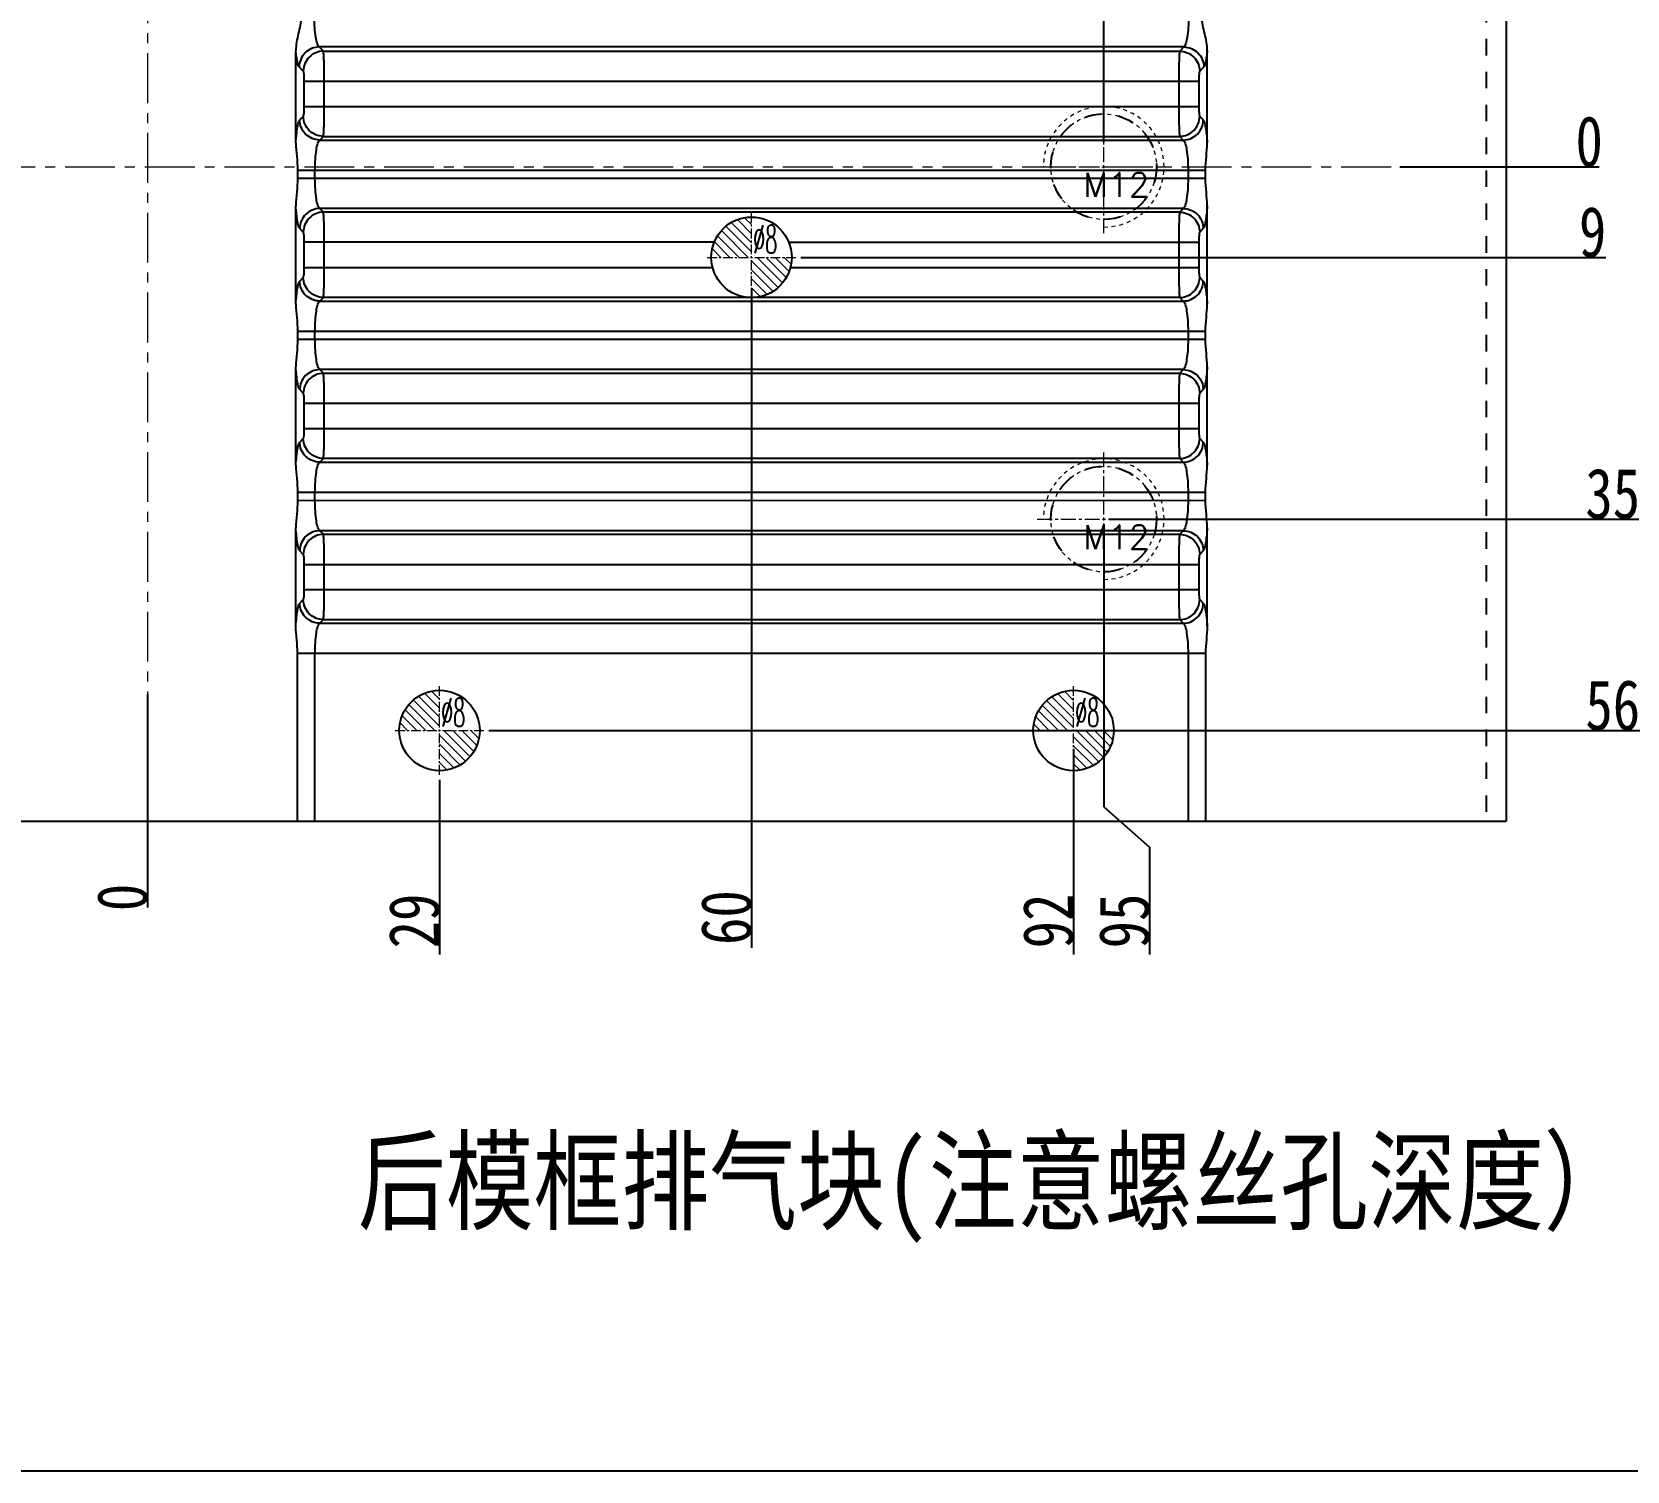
# Model space of a CAD drawing. Header units: millimetres. Extents: x 2673 to 5721, y -10743 to 3474.
# Drawn here: x 3714.7 to 3873.2, y -4053.2 to -3910.2 of the extents above; entities that cross this region are included whole.
import ezdxf

# ---------------------------------------------------------------- set-up
doc = ezdxf.new("R2010")
doc.units = ezdxf.units.MM
doc.header["$LTSCALE"] = 16.335
doc.header["$PDMODE"] = 3
doc.header["$PDSIZE"] = 0.3125
doc.linetypes.add('CENTER', pattern=[0.6, 0.375, -0.075, 0.075, -0.075])
doc.linetypes.add('HIDDEN', pattern=[0.2, 0.1, -0.1])
doc.layers.get('0').update_dxf_attribs({"linetype": 'CONTINUOUS'})
doc.layers.get('Defpoints').update_dxf_attribs({"linetype": 'CONTINUOUS'})
doc.layers.add('DEFAULT_2', color=8, linetype='HIDDEN')
for name, color, linetype, lineweight in [('dim', 82, 'CONTINUOUS', 9), ('epin', 13, 'CONTINUOUS', 9), ('screw', 33, 'CONTINUOUS', 13)]:
    doc.layers.add(name, color=color, linetype=linetype, lineweight=lineweight)
doc.styles.get("Standard").update_dxf_attribs({"font": 'txt', "width": 0.8})
doc.styles.add('TXT', font='txt.shx', dxfattribs={"bigfont": 'gbcbig.shx'})
doc.styles.add('TXT05', font='txt.shx', dxfattribs={"width": 0.5, "bigfont": 'gbcbig.shx'})
doc.dimstyles.new('ISO-25', dxfattribs={"dimtxt": 12, "dimasz": 8, "dimexe": 1.25, "dimexo": 0.625, "dimgap": 0, "dimtad": 1, "dimdsep": 46, "dimtxsty": 'Standard', "dimcen": 0, "dimclrd": 4, "dimclre": 4, "dimclrt": 6, "dimazin": 0, "dimtfac": 1, "dimtofl": 0, "dimtmove": 0, "dimatfit": 3, "dimfxl": 0, "dimarcsym": 0})

# ---------------------------------------------------------------- blocks, each defined once
blk = doc.blocks.new('epin_ejp_8')
at = {"layer": 'epin', "ltscale": 0.5}
h = blk.add_hatch(dxfattribs=at)
h.set_pattern_fill('_ANSI31', color=123, scale=0.2, angle=90, style=0)
h.set_pattern_definition([(135, (-3069.6252, 813.4417), (-0.4490128, -0.4490128), [])])
h.paths.add_polyline_path([(0, 4, 0.414214), (-4, 0), (0, 0)])
h.paths.add_polyline_path([(4, 0), (0, 0), (0, -4, 0.414214)])
at = {"layer": 'epin', "color": 1, "linetype": 'CENTER', "ltscale": 0.16}
for p, q in [((0, -4.4), (0, 4.4)), ((-4.4, 0), (4.4, 0))]:
    blk.add_line(p, q, dxfattribs=at)
at = {"layer": 'epin', "ltscale": 0.5}
blk.add_circle((0, 0), 4, dxfattribs=at)
at = {"layer": 'epin', "color": 6, "ltscale": 0.5, "style": 'TXT05', "width": 0.5}
blk.add_text('%%c8', height=2.8, dxfattribs=at).set_placement((0.16, 0.4))
blk = doc.blocks.new('screw_m12_g')
at = {"layer": 'screw', "color": 1, "linetype": 'CENTER', "ltscale": 0.24}
for p, q in [((0, -6.6), (0, 6.6)), ((-6.6, 0), (6.6, 0))]:
    blk.add_line(p, q, dxfattribs=at)
at = {"layer": 'screw', "color": 33, "linetype": 'HIDDEN', "ltscale": 0.24}
blk.add_circle((0, 0), 5.25, dxfattribs=at)
at = {"layer": 'screw', "color": 92, "linetype": 'HIDDEN', "ltscale": 0.24}
blk.add_arc((0, 0), 6, 270, 180, dxfattribs=at)
at = {"layer": 'screw', "color": 6, "style": 'TXT'}
blk.add_text('M12', height=2.4, dxfattribs=at).set_placement((-2.04, -3))
blk = doc.blocks.new('*D592')
at = {"layer": 'Defpoints', "color": 0}
for p in [(3726.22, -3923.6), (3850.15, -3923.6), (3868.46, -3923.6)]:
    blk.add_point(p, dxfattribs=at)
at = {"layer": 'dim', "color": 4, "lineweight": -2}
blk.add_line((3850.65, -3923.6), (3870.46, -3923.6), dxfattribs=at)
at = {"layer": 'dim', "color": 6, "insert": (3869.46, -3921.1), "char_height": 5, "attachment_point": 5}
blk.add_mtext('0', dxfattribs=at)
blk = doc.blocks.new('*D616')
at = {"layer": 'Defpoints', "color": 0}
for p in [(3726.22, -3923.6), (3790.62, -3932.6), (3868.46, -3932.6)]:
    blk.add_point(p, dxfattribs=at)
at = {"layer": 'dim', "color": 4, "lineweight": -2}
blk.add_line((3791.12, -3932.6), (3871.13, -3932.6), dxfattribs=at)
at = {"layer": 'dim', "color": 6, "insert": (3869.8, -3930.1), "char_height": 5, "attachment_point": 5}
blk.add_mtext('9', dxfattribs=at)
blk = doc.blocks.new('*D617')
at = {"layer": 'Defpoints', "color": 0}
for p in [(3726.22, -3923.6), (3821.22, -3958.6), (3868.46, -3958.6)]:
    blk.add_point(p, dxfattribs=at)
at = {"layer": 'dim', "color": 4, "lineweight": -2}
blk.add_line((3821.72, -3958.6), (3875.13, -3958.6), dxfattribs=at)
at = {"layer": 'dim', "color": 6, "insert": (3871.8, -3956.1), "char_height": 5, "attachment_point": 5}
blk.add_mtext('35', dxfattribs=at)
blk = doc.blocks.new('*D618')
at = {"layer": 'Defpoints', "color": 0}
for p in [(3726.22, -3923.6), (3759.62, -3979.6), (3868.46, -3979.6)]:
    blk.add_point(p, dxfattribs=at)
at = {"layer": 'dim', "color": 4, "lineweight": -2}
blk.add_line((3760.12, -3979.6), (3875.13, -3979.6), dxfattribs=at)
at = {"layer": 'dim', "color": 6, "insert": (3871.8, -3977.1), "char_height": 5, "attachment_point": 5}
blk.add_mtext('56', dxfattribs=at)
blk = doc.blocks.new('*D593')
at = {"layer": 'Defpoints', "color": 0}
for p in [(3726.22, -3923.6), (3726.22, -3975.5), (3726.22, -3995.18)]:
    blk.add_point(p, dxfattribs=at)
at = {"layer": 'dim', "color": 4, "lineweight": -2}
blk.add_line((3726.22, -3976), (3726.22, -3997.18), dxfattribs=at)
at = {"layer": 'dim', "color": 6, "insert": (3723.72, -3996.18), "char_height": 5, "attachment_point": 5, "rotation": 90}
blk.add_mtext('0', dxfattribs=at)
blk = doc.blocks.new('*D619')
at = {"layer": 'Defpoints', "color": 0}
for p in [(3726.22, -3923.6), (3755.22, -3984), (3755.22, -3995.18)]:
    blk.add_point(p, dxfattribs=at)
at = {"layer": 'dim', "color": 4, "lineweight": -2}
blk.add_line((3755.22, -3984.5), (3755.22, -4001.85), dxfattribs=at)
at = {"layer": 'dim', "color": 6, "insert": (3752.72, -3998.52), "char_height": 5, "attachment_point": 5, "rotation": 90}
blk.add_mtext('29', dxfattribs=at)
blk = doc.blocks.new('*D620')
at = {"layer": 'Defpoints', "color": 0}
for p in [(3726.22, -3923.6), (3786.22, -3935.26), (3786.22, -3995.18)]:
    blk.add_point(p, dxfattribs=at)
at = {"layer": 'dim', "color": 4, "lineweight": -2}
blk.add_line((3786.22, -3935.76), (3786.22, -4001.18), dxfattribs=at)
at = {"layer": 'dim', "color": 6, "insert": (3783.72, -3998.18), "char_height": 5, "attachment_point": 5, "rotation": 90}
blk.add_mtext('60', dxfattribs=at)
blk = doc.blocks.new('*D621')
at = {"layer": 'Defpoints', "color": 0}
for p in [(3726.22, -3923.6), (3818.22, -3980.92), (3818.22, -3995.18)]:
    blk.add_point(p, dxfattribs=at)
at = {"layer": 'dim', "color": 4, "lineweight": -2}
blk.add_line((3818.22, -3981.42), (3818.22, -4001.85), dxfattribs=at)
at = {"layer": 'dim', "color": 6, "insert": (3815.72, -3998.52), "char_height": 5, "attachment_point": 5, "rotation": 90}
blk.add_mtext('92', dxfattribs=at)
blk = doc.blocks.new('*D622')
at = {"layer": 'Defpoints', "color": 0}
for p in [(3726.22, -3923.6), (3821.22, -3958.6), (3825.77, -3995.18)]:
    blk.add_point(p, dxfattribs=at)
at = {"layer": 'dim', "color": 4, "lineweight": -2}
for p, q in [((3821.22, -3959.1), (3821.22, -3987.18)), ((3821.22, -3987.18), (3825.77, -3991.18)), ((3825.77, -3991.18), (3825.77, -4001.85))]:
    blk.add_line(p, q, dxfattribs=at)
at = {"layer": 'dim', "color": 6, "insert": (3823.27, -3998.52), "char_height": 5, "attachment_point": 5, "rotation": 90}
blk.add_mtext('95', dxfattribs=at)
blk = doc.blocks.new('*D594')
at = {"layer": 'Defpoints', "color": 0}
for p in [(3726.22, -3852.7), (3726.22, -3863.8), (3726.22, -3923.6)]:
    blk.add_point(p, dxfattribs=at)
at = {"layer": 'dim', "color": 4, "lineweight": -2}
blk.add_line((3726.22, -3863.3), (3726.22, -3850.7), dxfattribs=at)
at = {"layer": 'dim', "color": 6, "insert": (3723.72, -3851.7), "char_height": 5, "attachment_point": 5, "rotation": 90}
blk.add_mtext('0', dxfattribs=at)
blk = doc.blocks.new('*D623')
at = {"layer": 'Defpoints', "color": 0}
for p in [(3821.22, -3852.7), (3821.22, -3921.67), (3726.22, -3923.6)]:
    blk.add_point(p, dxfattribs=at)
at = {"layer": 'dim', "color": 4, "lineweight": -2}
blk.add_line((3821.22, -3921.17), (3821.22, -3846.03), dxfattribs=at)
at = {"layer": 'dim', "color": 6, "insert": (3818.72, -3849.37), "char_height": 5, "attachment_point": 5, "rotation": 90}
blk.add_mtext('95', dxfattribs=at)
blk = doc.blocks.new('*D595')
at = {"layer": 'Defpoints', "color": 0}
for p in [(3583.99, -3923.6), (3602.3, -3923.6), (3726.22, -3923.6)]:
    blk.add_point(p, dxfattribs=at)
at = {"layer": 'dim', "color": 4, "lineweight": -2}
blk.add_line((3601.8, -3923.6), (3581.99, -3923.6), dxfattribs=at)
at = {"layer": 'dim', "color": 6, "insert": (3582.99, -3921.1), "char_height": 5, "attachment_point": 5}
blk.add_mtext('0', dxfattribs=at)
blk = doc.blocks.new('*D596')
at = {"layer": 'Defpoints', "color": 0}
for p in [(3726.22, -3923.6), (3583.99, -3932.6), (3661.82, -3932.6)]:
    blk.add_point(p, dxfattribs=at)
at = {"layer": 'dim', "color": 4, "lineweight": -2}
blk.add_line((3661.32, -3932.6), (3581.32, -3932.6), dxfattribs=at)
at = {"layer": 'dim', "color": 6, "insert": (3582.65, -3930.1), "char_height": 5, "attachment_point": 5}
blk.add_mtext('9', dxfattribs=at)
blk = doc.blocks.new('*D597')
at = {"layer": 'Defpoints', "color": 0}
for p in [(3726.22, -3923.6), (3583.99, -3958.6), (3631.22, -3958.6)]:
    blk.add_point(p, dxfattribs=at)
at = {"layer": 'dim', "color": 4, "lineweight": -2}
blk.add_line((3630.72, -3958.6), (3577.32, -3958.6), dxfattribs=at)
at = {"layer": 'dim', "color": 6, "insert": (3580.65, -3956.1), "char_height": 5, "attachment_point": 5}
blk.add_mtext('35', dxfattribs=at)
blk = doc.blocks.new('*D598')
at = {"layer": 'Defpoints', "color": 0}
for p in [(3726.22, -3923.6), (3583.99, -3979.6), (3692.82, -3979.6)]:
    blk.add_point(p, dxfattribs=at)
at = {"layer": 'dim', "color": 4, "lineweight": -2}
blk.add_line((3692.32, -3979.6), (3577.32, -3979.6), dxfattribs=at)
at = {"layer": 'dim', "color": 6, "insert": (3580.65, -3977.1), "char_height": 5, "attachment_point": 5}
blk.add_mtext('56', dxfattribs=at)
blk = doc.blocks.new('*D599')
at = {"layer": 'Defpoints', "color": 0}
for p in [(3726.22, -3923.6), (3697.22, -3984), (3697.22, -3995.18)]:
    blk.add_point(p, dxfattribs=at)
at = {"layer": 'dim', "color": 4, "lineweight": -2}
blk.add_line((3697.22, -3984.5), (3697.22, -4001.85), dxfattribs=at)
at = {"layer": 'dim', "color": 6, "insert": (3694.72, -3998.52), "char_height": 5, "attachment_point": 5, "rotation": 90}
blk.add_mtext('29', dxfattribs=at)
blk = doc.blocks.new('*D600')
at = {"layer": 'Defpoints', "color": 0}
for p in [(3726.22, -3923.6), (3666.22, -3935.26), (3666.22, -3995.18)]:
    blk.add_point(p, dxfattribs=at)
at = {"layer": 'dim', "color": 4, "lineweight": -2}
blk.add_line((3666.22, -3935.76), (3666.22, -4001.18), dxfattribs=at)
at = {"layer": 'dim', "color": 6, "insert": (3663.72, -3998.18), "char_height": 5, "attachment_point": 5, "rotation": 90}
blk.add_mtext('60', dxfattribs=at)
blk = doc.blocks.new('*D601')
at = {"layer": 'Defpoints', "color": 0}
for p in [(3726.22, -3923.6), (3634.22, -3980.92), (3634.22, -3995.18)]:
    blk.add_point(p, dxfattribs=at)
at = {"layer": 'dim', "color": 4, "lineweight": -2}
blk.add_line((3634.22, -3981.42), (3634.22, -4001.85), dxfattribs=at)
at = {"layer": 'dim', "color": 6, "insert": (3631.72, -3998.52), "char_height": 5, "attachment_point": 5, "rotation": 90}
blk.add_mtext('92', dxfattribs=at)
blk = doc.blocks.new('*D602')
at = {"layer": 'Defpoints', "color": 0}
for p in [(3726.22, -3923.6), (3631.22, -3958.6), (3626.67, -3995.18)]:
    blk.add_point(p, dxfattribs=at)
at = {"layer": 'dim', "color": 4, "lineweight": -2}
for p, q in [((3631.22, -3959.1), (3631.22, -3987.18)), ((3631.22, -3987.18), (3626.67, -3991.18)), ((3626.67, -3991.18), (3626.67, -4001.85))]:
    blk.add_line(p, q, dxfattribs=at)
at = {"layer": 'dim', "color": 6, "insert": (3624.17, -3998.52), "char_height": 5, "attachment_point": 5, "rotation": 90}
blk.add_mtext('95', dxfattribs=at)
blk = doc.blocks.new('*D603')
at = {"layer": 'Defpoints', "color": 0}
for p in [(3631.22, -3852.7), (3631.22, -3921.67), (3726.22, -3923.6)]:
    blk.add_point(p, dxfattribs=at)
at = {"layer": 'dim', "color": 4, "lineweight": -2}
blk.add_line((3631.22, -3921.17), (3631.22, -3846.03), dxfattribs=at)
at = {"layer": 'dim', "color": 6, "insert": (3628.72, -3849.37), "char_height": 5, "attachment_point": 5, "rotation": 90}
blk.add_mtext('95', dxfattribs=at)

msp = doc.modelspace()

# ---------------------------------------------------------------- linework, layer by layer
at = {"color": 7, "linetype": 'Continuous'}
for p, q in [((3861.224, -3858.599), (3861.224, -3988.6)), ((3743.681, -3912.112), (3743.268, -3911.7)), ((3829.181, -3911.7), (3743.268, -3911.7)), ((3829.181, -3911.7), (3828.768, -3912.112)), ((3740.944, -3921.231), (3740.944, -3912.069)), ((3743.681, -3912.112), (3828.768, -3912.112)), ((3831.505, -3921.231), (3831.505, -3912.069)), ((3741.691, -3914.101), (3741.279, -3913.689)), ((3831.17, -3913.689), (3830.757, -3914.101)), ((3741.786, -3917.602), (3741.786, -3915.096)), ((3741.786, -3915.096), (3830.663, -3915.096)), ((3743.775, -3917.602), (3743.775, -3915.096)), ((3828.674, -3915.096), (3828.674, -3917.602)), ((3830.663, -3915.096), (3830.663, -3917.602)), ((3741.786, -3917.602), (3830.663, -3917.602)), ((3741.331, -3918.957), (3741.691, -3918.597)), ((3830.757, -3918.597), (3831.118, -3918.957)), ((3743.32, -3920.946), (3743.681, -3920.586)), ((3743.32, -3920.946), (3829.129, -3920.946)), ((3743.681, -3920.586), (3828.768, -3920.586)), ((3828.768, -3920.586), (3829.129, -3920.946)), ((3741.118, -3923.93), (3741.118, -3924.768)), ((3741.118, -3923.93), (3829.599, -3923.93)), ((3742.85, -3924.769), (3742.85, -3923.93)), ((3829.599, -3923.929), (3831.331, -3923.93)), ((3829.599, -3923.93), (3829.599, -3924.769)), ((3831.331, -3924.768), (3831.331, -3923.93)), ((3742.85, -3924.769), (3741.118, -3924.768)), ((3831.331, -3924.768), (3742.85, -3924.769)), ((3740.944, -3937.231), (3740.944, -3927.467)), ((3743.681, -3928.112), (3743.32, -3927.752)), ((3829.129, -3927.752), (3743.32, -3927.752)), ((3829.129, -3927.752), (3828.768, -3928.112)), ((3831.505, -3937.231), (3831.505, -3927.467)), ((3828.768, -3928.112), (3743.681, -3928.112)), ((3741.691, -3930.101), (3741.331, -3929.741)), ((3831.118, -3929.741), (3830.757, -3930.101)), ((3741.786, -3933.602), (3741.786, -3931.096)), ((3782.518, -3931.096), (3741.786, -3931.096)), ((3743.775, -3933.602), (3743.775, -3931.096)), ((3789.931, -3931.096), (3830.663, -3931.096)), ((3828.674, -3931.096), (3828.674, -3933.602)), ((3830.663, -3931.096), (3830.663, -3933.602)), ((3741.786, -3933.602), (3782.352, -3933.602)), ((3790.097, -3933.602), (3830.663, -3933.602)), ((3741.331, -3934.957), (3741.691, -3934.597)), ((3830.757, -3934.597), (3831.118, -3934.957)), ((3743.32, -3936.946), (3743.681, -3936.586)), ((3743.32, -3936.946), (3829.129, -3936.946)), ((3785.893, -3936.586), (3743.681, -3936.586)), ((3828.768, -3936.586), (3786.556, -3936.586)), ((3828.768, -3936.586), (3829.129, -3936.946)), ((3741.118, -3939.93), (3741.118, -3940.768)), ((3741.118, -3939.93), (3829.599, -3939.93)), ((3742.85, -3940.769), (3742.85, -3939.93)), ((3829.599, -3939.929), (3831.331, -3939.93)), ((3829.599, -3939.93), (3829.599, -3940.769)), ((3831.331, -3940.768), (3831.331, -3939.93)), ((3742.85, -3940.769), (3741.118, -3940.768)), ((3831.331, -3940.768), (3742.85, -3940.769)), ((3740.944, -3953.231), (3740.944, -3943.467)), ((3831.505, -3953.231), (3831.505, -3943.467)), ((3743.681, -3944.112), (3743.32, -3943.752)), ((3829.129, -3943.752), (3743.32, -3943.752)), ((3743.681, -3944.112), (3828.768, -3944.112)), ((3829.129, -3943.752), (3828.768, -3944.112)), ((3741.691, -3946.101), (3741.331, -3945.741)), ((3831.118, -3945.741), (3830.757, -3946.101)), ((3741.786, -3949.602), (3741.786, -3947.096)), ((3741.786, -3947.096), (3830.663, -3947.096)), ((3743.775, -3949.602), (3743.775, -3947.096)), ((3828.674, -3947.096), (3828.674, -3949.602)), ((3830.663, -3947.096), (3830.663, -3949.602)), ((3741.786, -3949.602), (3830.663, -3949.602)), ((3741.331, -3950.957), (3741.691, -3950.597)), ((3830.757, -3950.597), (3831.118, -3950.957)), ((3743.32, -3952.946), (3743.681, -3952.586)), ((3743.32, -3952.946), (3829.129, -3952.946)), ((3828.768, -3952.586), (3743.681, -3952.586)), ((3828.768, -3952.586), (3829.129, -3952.946)), ((3741.118, -3955.93), (3741.118, -3956.768)), ((3741.118, -3955.93), (3829.599, -3955.93)), ((3742.85, -3956.769), (3742.85, -3955.93)), ((3829.599, -3955.929), (3831.331, -3955.93)), ((3829.599, -3955.93), (3829.599, -3956.769)), ((3831.331, -3956.768), (3831.331, -3955.93)), ((3742.85, -3956.769), (3741.118, -3956.768)), ((3831.331, -3956.768), (3742.85, -3956.769)), ((3740.944, -3969.231), (3740.944, -3959.467)), ((3743.681, -3960.112), (3743.32, -3959.752)), ((3829.129, -3959.752), (3743.32, -3959.752)), ((3743.681, -3960.112), (3828.768, -3960.112)), ((3829.129, -3959.752), (3828.768, -3960.112)), ((3831.505, -3969.231), (3831.505, -3959.467)), ((3741.691, -3962.101), (3741.331, -3961.741)), ((3831.118, -3961.741), (3830.757, -3962.101)), ((3741.786, -3965.602), (3741.786, -3963.096)), ((3741.786, -3963.096), (3830.663, -3963.096)), ((3743.775, -3965.602), (3743.775, -3963.096)), ((3828.674, -3963.096), (3828.674, -3965.602)), ((3830.663, -3963.096), (3830.663, -3965.602)), ((3741.786, -3965.602), (3830.663, -3965.602)), ((3741.331, -3966.957), (3741.691, -3966.597)), ((3830.757, -3966.597), (3831.118, -3966.957)), ((3743.32, -3968.946), (3743.681, -3968.586)), ((3743.32, -3968.946), (3829.129, -3968.946)), ((3743.681, -3968.586), (3828.768, -3968.586)), ((3828.768, -3968.586), (3829.129, -3968.946)), ((3741.118, -3988.6), (3741.118, -3971.93)), ((3741.118, -3971.93), (3831.331, -3971.93)), ((3742.85, -3988.6), (3742.85, -3971.93)), ((3829.599, -3971.93), (3829.599, -3988.6)), ((3831.331, -3971.93), (3831.331, -3988.6)), ((3591.224, -3988.6), (3861.224, -3988.6))]:
    msp.add_line(p, q, dxfattribs=at)
msp.add_lwpolyline([(3551.607, -3818.102), (3993.072, -3818.102), (3993.072, -4053.159), (3551.607, -4053.159)], close=True)
for centre in [(3786.224, -3932.6), (3755.224, -3979.6), (3818.224, -3979.6)]:
    msp.add_circle(centre, 4, dxfattribs=at)
for points, knots in [([(3741.474, -3908.716), (3741.474, -3909.282), (3741.171, -3910.386), (3740.944, -3911.503), (3740.944, -3912.069)], [0, 0, 0, 0, 0.4999368, 1, 1, 1, 1]), ([(3743.268, -3911.7), (3743.227, -3911.675), (3743.154, -3911.573), (3743.026, -3911.252), (3742.908, -3910.645), (3742.817, -3909.751), (3742.797, -3909.077), (3742.797, -3908.716)], [0, 0, 0, 0, 0.0461852, 0.1180714, 0.339768, 0.6463973, 1, 1, 1, 1]), ([(3829.652, -3908.716), (3829.652, -3909.077), (3829.631, -3909.751), (3829.541, -3910.645), (3829.423, -3911.252), (3829.295, -3911.573), (3829.222, -3911.675), (3829.181, -3911.7)], [0, 0, 0, 0, 0.3535606, 0.660167, 0.8818903, 0.9538043, 1, 1, 1, 1]), ([(3831.505, -3912.069), (3831.505, -3911.503), (3831.278, -3910.386), (3830.975, -3909.282), (3830.975, -3908.716)], [0, 0, 0, 0, 0.5000767, 1, 1, 1, 1]), ([(3741.279, -3913.689), (3741.231, -3913.641), (3741.163, -3913.463), (3741.08, -3913.13), (3741.004, -3912.645), (3740.963, -3912.276), (3740.944, -3912.069)], [0, 0, 0, 0, 0.1206415, 0.3300033, 0.6260105, 1, 1, 1, 1]), ([(3743.775, -3915.096), (3743.775, -3914.737), (3743.77, -3914.068), (3743.755, -3913.274), (3743.735, -3912.742), (3743.721, -3912.452), (3743.703, -3912.251), (3743.692, -3912.147), (3743.681, -3912.112)], [0, 0, 0, 0, 0.3601188, 0.6723581, 0.7971407, 0.8952897, 0.963606, 1, 1, 1, 1]), ([(3828.768, -3912.112), (3828.757, -3912.147), (3828.746, -3912.252), (3828.728, -3912.452), (3828.714, -3912.742), (3828.694, -3913.275), (3828.678, -3914.068), (3828.674, -3914.738), (3828.674, -3915.096)], [0, 0, 0, 0, 0.0364009, 0.1047734, 0.2030259, 0.3278918, 0.6400375, 1, 1, 1, 1]), ([(3828.768, -3912.112), (3829.274, -3912.118), (3830.321, -3912.548), (3830.752, -3913.595), (3830.757, -3914.101)], [0, 0, 0, 0, 0.5, 1, 1, 1, 1]), ([(3831.505, -3912.069), (3831.485, -3912.275), (3831.444, -3912.645), (3831.369, -3913.129), (3831.286, -3913.463), (3831.217, -3913.641), (3831.17, -3913.689)], [0, 0, 0, 0, 0.3739877, 0.6699825, 0.8793445, 1, 1, 1, 1]), ([(3741.786, -3915.096), (3741.786, -3914.976), (3741.781, -3914.754), (3741.766, -3914.452), (3741.734, -3914.247), (3741.717, -3914.127), (3741.691, -3914.101)], [0, 0, 0, 0, 0.3580214, 0.6684533, 0.8909951, 1, 1, 1, 1]), ([(3830.757, -3914.101), (3830.732, -3914.127), (3830.715, -3914.247), (3830.683, -3914.452), (3830.668, -3914.754), (3830.663, -3914.976), (3830.663, -3915.096)], [0, 0, 0, 0, 0.1090677, 0.3317951, 0.6421345, 1, 1, 1, 1]), ([(3741.691, -3918.597), (3741.717, -3918.571), (3741.734, -3918.451), (3741.766, -3918.246), (3741.781, -3917.945), (3741.786, -3917.722), (3741.786, -3917.602)], [0, 0, 0, 0, 0.1090744, 0.3317907, 0.6421191, 1, 1, 1, 1]), ([(3743.681, -3920.586), (3743.692, -3920.552), (3743.703, -3920.447), (3743.721, -3920.246), (3743.735, -3919.956), (3743.755, -3919.424), (3743.77, -3918.63), (3743.775, -3917.961), (3743.775, -3917.602)], [0, 0, 0, 0, 0.0364027, 0.10478, 0.2030304, 0.3278874, 0.6400221, 1, 1, 1, 1]), ([(3828.674, -3917.602), (3828.674, -3917.961), (3828.678, -3918.63), (3828.694, -3919.424), (3828.714, -3919.956), (3828.728, -3920.246), (3828.746, -3920.447), (3828.757, -3920.552), (3828.768, -3920.586)], [0, 0, 0, 0, 0.3601035, 0.6723621, 0.7971495, 0.8952974, 0.9636092, 1, 1, 1, 1]), ([(3830.663, -3917.602), (3830.663, -3917.722), (3830.668, -3917.945), (3830.683, -3918.246), (3830.715, -3918.451), (3830.732, -3918.571), (3830.757, -3918.597)], [0, 0, 0, 0, 0.358006, 0.6684572, 0.8910027, 1, 1, 1, 1]), ([(3740.944, -3921.231), (3740.963, -3920.941), (3741.007, -3920.422), (3741.091, -3919.737), (3741.19, -3919.273), (3741.269, -3919.02), (3741.331, -3918.957)], [0, 0, 0, 0, 0.3756474, 0.6752913, 0.8854541, 1, 1, 1, 1]), ([(3831.118, -3918.957), (3831.18, -3919.02), (3831.259, -3919.273), (3831.358, -3919.737), (3831.442, -3920.422), (3831.486, -3920.942), (3831.505, -3921.232)], [0, 0, 0, 0, 0.1145056, 0.3246182, 0.6242482, 1, 1, 1, 1]), ([(3742.85, -3923.93), (3742.85, -3923.569), (3742.87, -3922.895), (3742.961, -3922.001), (3743.078, -3921.393), (3743.206, -3921.073), (3743.28, -3920.97), (3743.32, -3920.946)], [0, 0, 0, 0, 0.3535606, 0.660167, 0.8818903, 0.9538043, 1, 1, 1, 1]), ([(3829.129, -3920.946), (3829.169, -3920.97), (3829.243, -3921.073), (3829.371, -3921.393), (3829.488, -3922.001), (3829.579, -3922.894), (3829.599, -3923.569), (3829.599, -3923.93)], [0, 0, 0, 0, 0.0461852, 0.1180714, 0.339768, 0.6463973, 1, 1, 1, 1]), ([(3743.32, -3927.752), (3743.28, -3927.728), (3743.206, -3927.625), (3743.078, -3927.305), (3742.961, -3926.698), (3742.87, -3925.804), (3742.85, -3925.129), (3742.85, -3924.769)], [0, 0, 0, 0, 0.0461852, 0.1180714, 0.339768, 0.6463973, 1, 1, 1, 1]), ([(3829.599, -3924.769), (3829.599, -3925.129), (3829.579, -3925.804), (3829.488, -3926.698), (3829.371, -3927.305), (3829.243, -3927.625), (3829.169, -3927.728), (3829.129, -3927.752)], [0, 0, 0, 0, 0.3535606, 0.660167, 0.8818903, 0.9538043, 1, 1, 1, 1]), ([(3741.331, -3929.741), (3741.269, -3929.678), (3741.19, -3929.425), (3741.091, -3928.961), (3741.007, -3928.276), (3740.963, -3927.757), (3740.944, -3927.467)], [0, 0, 0, 0, 0.1145056, 0.3246182, 0.6242482, 1, 1, 1, 1]), ([(3831.505, -3927.467), (3831.486, -3927.757), (3831.442, -3928.277), (3831.358, -3928.961), (3831.259, -3929.425), (3831.18, -3929.678), (3831.118, -3929.741)], [0, 0, 0, 0, 0.3756474, 0.6752913, 0.8854541, 1, 1, 1, 1]), ([(3743.775, -3931.096), (3743.775, -3930.737), (3743.77, -3930.068), (3743.755, -3929.274), (3743.735, -3928.742), (3743.721, -3928.452), (3743.703, -3928.251), (3743.692, -3928.147), (3743.681, -3928.112)], [0, 0, 0, 0, 0.3601035, 0.6723621, 0.7971495, 0.8952974, 0.9636092, 1, 1, 1, 1]), ([(3828.768, -3928.112), (3828.757, -3928.147), (3828.746, -3928.252), (3828.728, -3928.452), (3828.714, -3928.742), (3828.694, -3929.275), (3828.678, -3930.068), (3828.674, -3930.737), (3828.674, -3931.096)], [0, 0, 0, 0, 0.0364027, 0.10478, 0.2030304, 0.3278874, 0.6400221, 1, 1, 1, 1]), ([(3741.786, -3931.096), (3741.786, -3930.976), (3741.781, -3930.754), (3741.766, -3930.452), (3741.734, -3930.247), (3741.717, -3930.127), (3741.691, -3930.101)], [0, 0, 0, 0, 0.358006, 0.6684572, 0.8910027, 1, 1, 1, 1]), ([(3830.757, -3930.101), (3830.732, -3930.127), (3830.715, -3930.247), (3830.683, -3930.452), (3830.668, -3930.754), (3830.663, -3930.976), (3830.663, -3931.096)], [0, 0, 0, 0, 0.1090744, 0.3317907, 0.6421191, 1, 1, 1, 1]), ([(3741.691, -3934.597), (3741.717, -3934.571), (3741.734, -3934.451), (3741.766, -3934.246), (3741.781, -3933.945), (3741.786, -3933.722), (3741.786, -3933.602)], [0, 0, 0, 0, 0.1090744, 0.3317907, 0.6421191, 1, 1, 1, 1]), ([(3743.681, -3936.586), (3743.692, -3936.552), (3743.703, -3936.447), (3743.721, -3936.246), (3743.735, -3935.956), (3743.755, -3935.424), (3743.77, -3934.63), (3743.775, -3933.961), (3743.775, -3933.602)], [0, 0, 0, 0, 0.0364027, 0.10478, 0.2030304, 0.3278874, 0.6400221, 1, 1, 1, 1]), ([(3828.674, -3933.602), (3828.674, -3933.961), (3828.678, -3934.63), (3828.694, -3935.424), (3828.714, -3935.956), (3828.728, -3936.246), (3828.746, -3936.447), (3828.757, -3936.552), (3828.768, -3936.586)], [0, 0, 0, 0, 0.3601035, 0.6723621, 0.7971495, 0.8952974, 0.9636092, 1, 1, 1, 1]), ([(3830.663, -3933.602), (3830.663, -3933.722), (3830.668, -3933.945), (3830.683, -3934.246), (3830.715, -3934.451), (3830.732, -3934.571), (3830.757, -3934.597)], [0, 0, 0, 0, 0.358006, 0.6684572, 0.8910027, 1, 1, 1, 1]), ([(3740.944, -3937.231), (3740.963, -3936.941), (3741.007, -3936.422), (3741.091, -3935.737), (3741.19, -3935.273), (3741.269, -3935.02), (3741.331, -3934.957)], [0, 0, 0, 0, 0.3756474, 0.6752913, 0.8854541, 1, 1, 1, 1]), ([(3831.118, -3934.957), (3831.18, -3935.02), (3831.259, -3935.273), (3831.358, -3935.737), (3831.442, -3936.422), (3831.486, -3936.942), (3831.505, -3937.232)], [0, 0, 0, 0, 0.1145056, 0.3246182, 0.6242482, 1, 1, 1, 1]), ([(3742.85, -3939.93), (3742.85, -3939.569), (3742.87, -3938.895), (3742.961, -3938.001), (3743.078, -3937.393), (3743.206, -3937.073), (3743.28, -3936.97), (3743.32, -3936.946)], [0, 0, 0, 0, 0.3535606, 0.660167, 0.8818903, 0.9538043, 1, 1, 1, 1]), ([(3829.129, -3936.946), (3829.169, -3936.97), (3829.243, -3937.073), (3829.371, -3937.393), (3829.488, -3938.001), (3829.579, -3938.894), (3829.599, -3939.569), (3829.599, -3939.93)], [0, 0, 0, 0, 0.0461852, 0.1180714, 0.339768, 0.6463973, 1, 1, 1, 1]), ([(3743.32, -3943.752), (3743.28, -3943.728), (3743.206, -3943.625), (3743.078, -3943.305), (3742.961, -3942.698), (3742.87, -3941.804), (3742.85, -3941.129), (3742.85, -3940.769)], [0, 0, 0, 0, 0.0461852, 0.1180714, 0.339768, 0.6463973, 1, 1, 1, 1]), ([(3829.599, -3940.769), (3829.599, -3941.129), (3829.579, -3941.804), (3829.488, -3942.698), (3829.371, -3943.305), (3829.243, -3943.625), (3829.169, -3943.728), (3829.129, -3943.752)], [0, 0, 0, 0, 0.3535606, 0.660167, 0.8818903, 0.9538043, 1, 1, 1, 1]), ([(3741.331, -3945.741), (3741.269, -3945.678), (3741.19, -3945.425), (3741.091, -3944.961), (3741.007, -3944.276), (3740.963, -3943.757), (3740.944, -3943.467)], [0, 0, 0, 0, 0.1145056, 0.3246182, 0.6242482, 1, 1, 1, 1]), ([(3831.505, -3943.467), (3831.486, -3943.757), (3831.442, -3944.277), (3831.358, -3944.961), (3831.259, -3945.425), (3831.18, -3945.678), (3831.118, -3945.741)], [0, 0, 0, 0, 0.3756474, 0.6752913, 0.8854541, 1, 1, 1, 1]), ([(3743.775, -3947.096), (3743.775, -3946.737), (3743.77, -3946.068), (3743.755, -3945.274), (3743.735, -3944.742), (3743.721, -3944.452), (3743.703, -3944.251), (3743.692, -3944.147), (3743.681, -3944.112)], [0, 0, 0, 0, 0.3601188, 0.6723581, 0.7971407, 0.8952897, 0.963606, 1, 1, 1, 1]), ([(3828.768, -3944.112), (3828.757, -3944.147), (3828.746, -3944.252), (3828.728, -3944.452), (3828.714, -3944.742), (3828.694, -3945.275), (3828.678, -3946.068), (3828.674, -3946.738), (3828.674, -3947.096)], [0, 0, 0, 0, 0.0364009, 0.1047734, 0.2030259, 0.3278918, 0.6400375, 1, 1, 1, 1]), ([(3828.768, -3944.112), (3829.274, -3944.118), (3830.321, -3944.548), (3830.752, -3945.595), (3830.757, -3946.101)], [0, 0, 0, 0, 0.5, 1, 1, 1, 1]), ([(3741.786, -3947.096), (3741.786, -3946.976), (3741.781, -3946.754), (3741.766, -3946.452), (3741.734, -3946.247), (3741.717, -3946.127), (3741.691, -3946.101)], [0, 0, 0, 0, 0.3580214, 0.6684533, 0.8909951, 1, 1, 1, 1]), ([(3830.757, -3946.101), (3830.732, -3946.127), (3830.715, -3946.247), (3830.683, -3946.452), (3830.668, -3946.754), (3830.663, -3946.976), (3830.663, -3947.096)], [0, 0, 0, 0, 0.1090677, 0.3317951, 0.6421345, 1, 1, 1, 1]), ([(3741.691, -3950.597), (3741.717, -3950.571), (3741.734, -3950.451), (3741.766, -3950.246), (3741.781, -3949.945), (3741.786, -3949.722), (3741.786, -3949.602)], [0, 0, 0, 0, 0.1090677, 0.3317951, 0.6421345, 1, 1, 1, 1]), ([(3743.681, -3952.586), (3743.692, -3952.552), (3743.703, -3952.447), (3743.721, -3952.246), (3743.735, -3951.956), (3743.755, -3951.424), (3743.77, -3950.63), (3743.775, -3949.961), (3743.775, -3949.602)], [0, 0, 0, 0, 0.0364009, 0.1047734, 0.2030259, 0.3278918, 0.6400375, 1, 1, 1, 1]), ([(3828.674, -3949.602), (3828.674, -3949.961), (3828.678, -3950.63), (3828.694, -3951.424), (3828.714, -3951.956), (3828.728, -3952.246), (3828.746, -3952.447), (3828.757, -3952.552), (3828.768, -3952.586)], [0, 0, 0, 0, 0.3601188, 0.6723581, 0.7971407, 0.8952897, 0.963606, 1, 1, 1, 1]), ([(3830.663, -3949.602), (3830.663, -3949.722), (3830.668, -3949.945), (3830.683, -3950.246), (3830.715, -3950.451), (3830.732, -3950.571), (3830.757, -3950.597)], [0, 0, 0, 0, 0.3580214, 0.6684533, 0.8909951, 1, 1, 1, 1]), ([(3740.944, -3953.231), (3740.963, -3952.941), (3741.007, -3952.422), (3741.091, -3951.737), (3741.19, -3951.273), (3741.269, -3951.02), (3741.331, -3950.957)], [0, 0, 0, 0, 0.3756474, 0.6752913, 0.8854541, 1, 1, 1, 1]), ([(3743.681, -3952.586), (3743.174, -3952.58), (3742.128, -3952.15), (3741.697, -3951.103), (3741.691, -3950.597)], [0, 0, 0, 0, 0.5, 1, 1, 1, 1]), ([(3831.118, -3950.957), (3831.18, -3951.02), (3831.259, -3951.273), (3831.358, -3951.737), (3831.442, -3952.422), (3831.486, -3952.942), (3831.505, -3953.232)], [0, 0, 0, 0, 0.1145056, 0.3246182, 0.6242482, 1, 1, 1, 1]), ([(3742.85, -3955.93), (3742.85, -3955.569), (3742.87, -3954.895), (3742.961, -3954.001), (3743.078, -3953.393), (3743.206, -3953.073), (3743.28, -3952.97), (3743.32, -3952.946)], [0, 0, 0, 0, 0.3535606, 0.660167, 0.8818903, 0.9538043, 1, 1, 1, 1]), ([(3829.129, -3952.946), (3829.169, -3952.97), (3829.243, -3953.073), (3829.371, -3953.393), (3829.488, -3954.001), (3829.579, -3954.894), (3829.599, -3955.569), (3829.599, -3955.93)], [0, 0, 0, 0, 0.0461852, 0.1180714, 0.339768, 0.6463973, 1, 1, 1, 1]), ([(3743.32, -3959.752), (3743.28, -3959.728), (3743.206, -3959.625), (3743.078, -3959.305), (3742.961, -3958.698), (3742.87, -3957.804), (3742.85, -3957.129), (3742.85, -3956.769)], [0, 0, 0, 0, 0.0461852, 0.1180714, 0.339768, 0.6463973, 1, 1, 1, 1]), ([(3829.599, -3956.769), (3829.599, -3957.129), (3829.579, -3957.804), (3829.488, -3958.698), (3829.371, -3959.305), (3829.243, -3959.625), (3829.169, -3959.728), (3829.129, -3959.752)], [0, 0, 0, 0, 0.3535606, 0.660167, 0.8818903, 0.9538043, 1, 1, 1, 1]), ([(3741.331, -3961.741), (3741.269, -3961.678), (3741.19, -3961.425), (3741.091, -3960.961), (3741.007, -3960.276), (3740.963, -3959.757), (3740.944, -3959.467)], [0, 0, 0, 0, 0.1145056, 0.3246182, 0.6242482, 1, 1, 1, 1]), ([(3743.775, -3963.096), (3743.775, -3962.737), (3743.77, -3962.068), (3743.755, -3961.274), (3743.735, -3960.742), (3743.721, -3960.452), (3743.703, -3960.251), (3743.692, -3960.147), (3743.681, -3960.112)], [0, 0, 0, 0, 0.3601188, 0.6723581, 0.7971407, 0.8952897, 0.963606, 1, 1, 1, 1]), ([(3828.768, -3960.112), (3828.757, -3960.147), (3828.746, -3960.252), (3828.728, -3960.452), (3828.714, -3960.742), (3828.694, -3961.275), (3828.678, -3962.068), (3828.674, -3962.738), (3828.674, -3963.096)], [0, 0, 0, 0, 0.0364009, 0.1047734, 0.2030259, 0.3278918, 0.6400375, 1, 1, 1, 1]), ([(3828.768, -3960.112), (3829.274, -3960.118), (3830.321, -3960.548), (3830.752, -3961.595), (3830.757, -3962.101)], [0, 0, 0, 0, 0.5, 1, 1, 1, 1]), ([(3831.505, -3959.467), (3831.486, -3959.757), (3831.442, -3960.277), (3831.358, -3960.961), (3831.259, -3961.425), (3831.18, -3961.678), (3831.118, -3961.741)], [0, 0, 0, 0, 0.3756474, 0.6752913, 0.8854541, 1, 1, 1, 1]), ([(3741.786, -3963.096), (3741.786, -3962.976), (3741.781, -3962.754), (3741.766, -3962.452), (3741.734, -3962.247), (3741.717, -3962.127), (3741.691, -3962.101)], [0, 0, 0, 0, 0.3580214, 0.6684533, 0.8909951, 1, 1, 1, 1]), ([(3830.757, -3962.101), (3830.732, -3962.127), (3830.715, -3962.247), (3830.683, -3962.452), (3830.668, -3962.754), (3830.663, -3962.976), (3830.663, -3963.096)], [0, 0, 0, 0, 0.1090677, 0.3317951, 0.6421345, 1, 1, 1, 1]), ([(3741.691, -3966.597), (3741.717, -3966.571), (3741.734, -3966.451), (3741.766, -3966.246), (3741.781, -3965.945), (3741.786, -3965.722), (3741.786, -3965.602)], [0, 0, 0, 0, 0.1090744, 0.3317907, 0.6421191, 1, 1, 1, 1]), ([(3743.681, -3968.586), (3743.692, -3968.552), (3743.703, -3968.447), (3743.721, -3968.246), (3743.735, -3967.956), (3743.755, -3967.424), (3743.77, -3966.63), (3743.775, -3965.961), (3743.775, -3965.602)], [0, 0, 0, 0, 0.0364027, 0.10478, 0.2030304, 0.3278874, 0.6400221, 1, 1, 1, 1]), ([(3828.674, -3965.602), (3828.674, -3965.961), (3828.678, -3966.63), (3828.694, -3967.424), (3828.714, -3967.956), (3828.728, -3968.246), (3828.746, -3968.447), (3828.757, -3968.552), (3828.768, -3968.586)], [0, 0, 0, 0, 0.3601035, 0.6723621, 0.7971495, 0.8952974, 0.9636092, 1, 1, 1, 1]), ([(3830.663, -3965.602), (3830.663, -3965.722), (3830.668, -3965.945), (3830.683, -3966.246), (3830.715, -3966.451), (3830.732, -3966.571), (3830.757, -3966.597)], [0, 0, 0, 0, 0.358006, 0.6684572, 0.8910027, 1, 1, 1, 1]), ([(3740.944, -3969.231), (3740.963, -3968.941), (3741.007, -3968.422), (3741.091, -3967.737), (3741.19, -3967.273), (3741.269, -3967.02), (3741.331, -3966.957)], [0, 0, 0, 0, 0.3756334, 0.6752844, 0.885451, 1, 1, 1, 1]), ([(3831.118, -3966.957), (3831.18, -3967.02), (3831.259, -3967.273), (3831.358, -3967.737), (3831.442, -3968.422), (3831.486, -3968.941), (3831.505, -3969.231)], [0, 0, 0, 0, 0.1145215, 0.3246557, 0.6243166, 1, 1, 1, 1]), ([(3742.85, -3971.93), (3742.85, -3971.569), (3742.87, -3970.895), (3742.961, -3970.001), (3743.078, -3969.393), (3743.206, -3969.073), (3743.28, -3968.97), (3743.32, -3968.946)], [0, 0, 0, 0, 0.3535604, 0.6601668, 0.8818903, 0.9538043, 1, 1, 1, 1]), ([(3829.129, -3968.946), (3829.169, -3968.97), (3829.243, -3969.073), (3829.371, -3969.393), (3829.488, -3970.001), (3829.579, -3970.894), (3829.599, -3971.569), (3829.599, -3971.93)], [0, 0, 0, 0, 0.0461852, 0.1180715, 0.3397682, 0.6463979, 1, 1, 1, 1])]:
    msp.add_open_spline(points, degree=3, knots=knots, dxfattribs=at)
for points in [[(3743.268, -3911.7), (3742.762, -3911.705), (3741.715, -3912.136), (3741.284, -3913.183), (3741.279, -3913.689)], [(3829.181, -3911.7), (3829.687, -3911.705), (3830.734, -3912.136), (3831.165, -3913.183), (3831.17, -3913.689)], [(3743.681, -3912.112), (3743.174, -3912.118), (3742.128, -3912.548), (3741.697, -3913.595), (3741.691, -3914.101)], [(3743.32, -3920.946), (3742.814, -3920.941), (3741.767, -3920.51), (3741.337, -3919.463), (3741.331, -3918.957)], [(3743.681, -3920.586), (3743.174, -3920.58), (3742.128, -3920.15), (3741.697, -3919.103), (3741.691, -3918.597)], [(3828.768, -3920.586), (3829.274, -3920.58), (3830.321, -3920.15), (3830.752, -3919.103), (3830.757, -3918.597)], [(3829.129, -3920.946), (3829.635, -3920.941), (3830.681, -3920.51), (3831.112, -3919.463), (3831.118, -3918.957)], [(3740.944, -3921.231), (3740.944, -3922.132), (3741.118, -3923.028), (3741.118, -3923.93)], [(3831.331, -3923.93), (3831.331, -3923.028), (3831.505, -3922.132), (3831.505, -3921.231)], [(3741.118, -3924.768), (3741.118, -3925.67), (3740.944, -3926.566), (3740.944, -3927.467)], [(3831.505, -3927.467), (3831.505, -3926.566), (3831.331, -3925.67), (3831.331, -3924.768)], [(3743.32, -3927.752), (3742.814, -3927.758), (3741.767, -3928.188), (3741.337, -3929.235), (3741.331, -3929.741)], [(3829.129, -3927.752), (3829.635, -3927.758), (3830.681, -3928.188), (3831.112, -3929.235), (3831.118, -3929.741)], [(3743.681, -3928.112), (3743.174, -3928.118), (3742.128, -3928.548), (3741.697, -3929.595), (3741.691, -3930.101)], [(3828.768, -3928.112), (3829.274, -3928.118), (3830.321, -3928.548), (3830.752, -3929.595), (3830.757, -3930.101)], [(3743.32, -3936.946), (3742.814, -3936.941), (3741.767, -3936.51), (3741.337, -3935.463), (3741.331, -3934.957)], [(3743.681, -3936.586), (3743.174, -3936.58), (3742.128, -3936.15), (3741.697, -3935.103), (3741.691, -3934.597)], [(3828.768, -3936.586), (3829.274, -3936.58), (3830.321, -3936.15), (3830.752, -3935.103), (3830.757, -3934.597)], [(3829.129, -3936.946), (3829.635, -3936.941), (3830.681, -3936.51), (3831.112, -3935.463), (3831.118, -3934.957)], [(3740.944, -3937.231), (3740.944, -3938.132), (3741.118, -3939.028), (3741.118, -3939.93)], [(3831.331, -3939.93), (3831.331, -3939.028), (3831.505, -3938.132), (3831.505, -3937.231)], [(3741.118, -3940.768), (3741.118, -3941.67), (3740.944, -3942.566), (3740.944, -3943.467)], [(3831.505, -3943.467), (3831.505, -3942.566), (3831.331, -3941.67), (3831.331, -3940.768)], [(3743.32, -3943.752), (3742.814, -3943.758), (3741.767, -3944.188), (3741.337, -3945.235), (3741.331, -3945.741)], [(3743.681, -3944.112), (3743.174, -3944.118), (3742.128, -3944.548), (3741.697, -3945.595), (3741.691, -3946.101)], [(3829.129, -3943.752), (3829.635, -3943.758), (3830.681, -3944.188), (3831.112, -3945.235), (3831.118, -3945.741)], [(3743.32, -3952.946), (3742.814, -3952.941), (3741.767, -3952.51), (3741.337, -3951.463), (3741.331, -3950.957)], [(3828.768, -3952.586), (3829.274, -3952.58), (3830.321, -3952.15), (3830.752, -3951.103), (3830.757, -3950.597)], [(3829.129, -3952.946), (3829.635, -3952.941), (3830.681, -3952.51), (3831.112, -3951.463), (3831.118, -3950.957)], [(3740.944, -3953.231), (3740.944, -3954.132), (3741.118, -3955.028), (3741.118, -3955.93)], [(3831.331, -3955.93), (3831.331, -3955.028), (3831.505, -3954.132), (3831.505, -3953.231)], [(3741.118, -3956.768), (3741.118, -3957.67), (3740.944, -3958.566), (3740.944, -3959.467)], [(3831.505, -3959.467), (3831.505, -3958.566), (3831.331, -3957.67), (3831.331, -3956.768)], [(3743.32, -3959.752), (3742.814, -3959.758), (3741.767, -3960.188), (3741.337, -3961.235), (3741.331, -3961.741)], [(3743.681, -3960.112), (3743.174, -3960.118), (3742.128, -3960.548), (3741.697, -3961.595), (3741.691, -3962.101)], [(3829.129, -3959.752), (3829.635, -3959.758), (3830.681, -3960.188), (3831.112, -3961.235), (3831.118, -3961.741)], [(3743.32, -3968.946), (3742.814, -3968.941), (3741.767, -3968.51), (3741.337, -3967.463), (3741.331, -3966.957)], [(3743.681, -3968.586), (3743.174, -3968.58), (3742.128, -3968.15), (3741.697, -3967.103), (3741.691, -3966.597)], [(3828.768, -3968.586), (3829.274, -3968.58), (3830.321, -3968.15), (3830.752, -3967.103), (3830.757, -3966.597)], [(3829.129, -3968.946), (3829.635, -3968.941), (3830.681, -3968.51), (3831.112, -3967.463), (3831.118, -3966.957)], [(3741.118, -3971.93), (3741.118, -3971.028), (3740.944, -3970.132), (3740.944, -3969.231)], [(3831.505, -3969.231), (3831.505, -3970.132), (3831.331, -3971.028), (3831.331, -3971.93)]]:
    msp.add_open_spline(points, degree=3, dxfattribs=at)
at = {"layer": 'DEFAULT_2', "color": 8, "linetype": 'HIDDEN'}
msp.add_line((3859.224, -3901.1), (3859.224, -3988.6), dxfattribs=at)
for centre in [(3821.224, -3923.599), (3821.224, -3958.599)]:
    msp.add_circle(centre, 5.25, dxfattribs=at)
at = {"layer": 'epin', "color": 1, "linetype": 'CENTER', "ltscale": 0.808578}
for p, q in [((3726.224, -3988.6), (3726.224, -3858.599)), ((3591.224, -3923.599), (3861.224, -3923.599))]:
    msp.add_line(p, q, dxfattribs=at)

# ---------------------------------------------------------------- block references
at = {"layer": 'epin'}
for p in [(3786.224, -3932.6), (3755.224, -3979.6), (3818.224, -3979.6)]:
    msp.add_blockref('epin_ejp_8', p, dxfattribs=at)
at = {"layer": 'screw'}
for p in [(3821.224, -3923.599), (3821.224, -3958.599)]:
    msp.add_blockref('screw_m12_g', p, dxfattribs=at)

# ---------------------------------------------------------------- texts
at = {"insert": (3747.112, -4020.359), "char_height": 8, "width": 148.71675, "attachment_point": 1}
msp.add_mtext('{\\fSimSun|b0|i0|c134|p2;后模框排气块(注意螺丝孔深度）}', dxfattribs=at)

# ---------------------------------------------------------------- dimensions: what is measured, and where the dimension line sits
at = {"layer": 'dim'}
for feature_location, offset, dtype, origin, picture, middle in [((3631.224, -3921.673), (0, 68.972), 1, (3726.224, -3923.599), '*D603', (3628.724, -3849.367)), ((3821.224, -3921.673), (0, 68.972), 1, (3726.224, -3923.599), '*D623', (3818.724, -3849.367)), ((3726.224434931, -3863.797577595), (0, 11.096963874), 1, (3726.224434931, -3923.599163823), '*D594', (3723.724434931, -3851.700613721)), ((3602.302121685, -3923.599163823), (-18.316738365, 0), 0, (3726.224434931, -3923.599163823), '*D595', (3582.98538332, -3921.099163823)), ((3850.146748176, -3923.599163823), (18.316738365, 0), 0, (3726.224434931, -3923.599163823), '*D592', (3869.463486541, -3921.099163823)), ((3631.224, -3958.599), (-47.239, 0), 0, (3726.224, -3923.599), '*D597', (3580.652, -3956.099)), ((3692.824, -3979.6), (-108.839, 0), 0, (3726.224, -3923.599), '*D598', (3580.652, -3977.1)), ((3661.824, -3932.6), (-77.839, 0), 0, (3726.224, -3923.599), '*D596', (3582.652, -3930.1)), ((3631.224, -3958.599), (-4.55, -36.585), 1, (3726.224, -3923.599), '*D602', (3624.174, -3998.517)), ((3634.224, -3980.925), (0, -14.259), 1, (3726.224, -3923.599), '*D601', (3631.724, -3998.517)), ((3666.224, -3935.256), (0, -59.927), 1, (3726.224, -3923.599), '*D600', (3663.724, -3998.184)), ((3697.224, -3984), (0, -11.184), 1, (3726.224, -3923.599), '*D599', (3694.724, -3998.517)), ((3726.224434931, -3975.504853016), (0, -19.678870916), 1, (3726.224434931, -3923.599163823), '*D593', (3723.724434931, -3996.183723932)), ((3790.624, -3932.6), (77.839, 0), 0, (3726.224, -3923.599), '*D616', (3869.797, -3930.1)), ((3821.224, -3958.599), (47.239, 0), 0, (3726.224, -3923.599), '*D617', (3871.797, -3956.099)), ((3759.624, -3979.6), (108.839, 0), 0, (3726.224, -3923.599), '*D618', (3871.797, -3977.1)), ((3755.224, -3984), (0, -11.184), 1, (3726.224, -3923.599), '*D619', (3752.724, -3998.517)), ((3786.224, -3935.256), (0, -59.927), 1, (3726.224, -3923.599), '*D620', (3783.724, -3998.184)), ((3818.224, -3980.925), (0, -14.259), 1, (3726.224, -3923.599), '*D621', (3815.724, -3998.517)), ((3821.224, -3958.599), (4.55, -36.585), 1, (3726.224, -3923.599), '*D622', (3823.275, -3998.517))]:
    dim = msp.add_ordinate_dim(feature_location=feature_location, offset=offset, dtype=dtype, origin=origin, dimstyle='ISO-25', override={"dimtxt": 5, "dimasz": 2, "dimexe": 0.49975, "dimexo": 0.49975, "dimfxl": 1.25}, dxfattribs=at)
    dim.commit()
    dim.dimension.update_dxf_attribs({"geometry": picture, "text_midpoint": middle})

doc.saveas('drawing.dxf')
